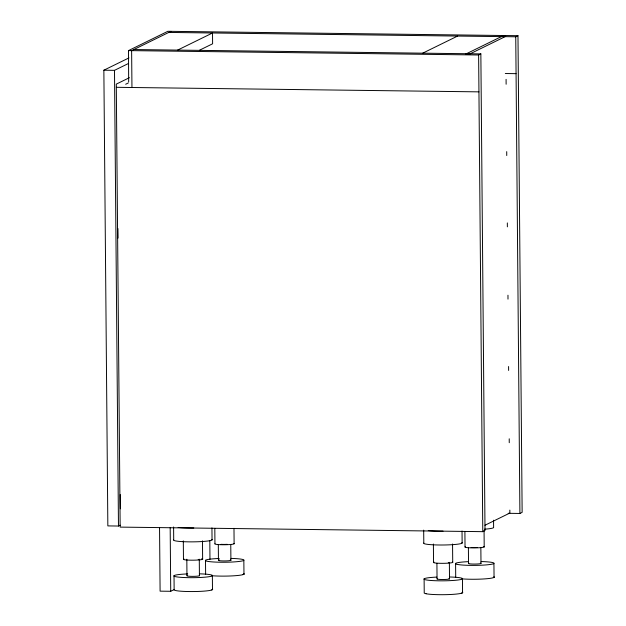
<?xml version="1.0" encoding="UTF-8"?>
<svg xmlns="http://www.w3.org/2000/svg" width="626" height="626" viewBox="0 0 626 626"><rect width="100%" height="100%" fill="white"/><g stroke="black" fill="none" stroke-linecap="round" stroke-linejoin="round"><path stroke-width="0.94" d="M128.666 81.928L128.502 50.596L167.854 31.3L517.976 35.698L522.139 512.365L519.909 513.461L508.179 513.312M212.363 575.709L212.48 589.575L211.737 589.942M243.843 560.278L243.968 574.144L243.217 574.512M462.45 578.854L462.567 592.72L461.816 593.088M493.93 563.416L494.055 577.282L493.304 577.649M170.984 31.339L131.624 50.636L131.953 87.499M120.2 525.183L118.471 526.036L107.844 525.903L103.861 70.206L128.972 57.897M103.861 70.206L114.495 70.339L128.346 63.547M177.62 50.096L212.519 32.982L212.613 43.789L199.522 50.205M129.41 77.694L116.287 84.127L120.161 527.108L482.779 531.662L485.009 530.574L480.854 53.899L133.854 49.54M125.669 84.244L128.291 82.953M422.707 53.171L457.598 36.065M128.502 50.596L478.624 54.994L480.854 53.899M168.754 32.435L515.746 36.793L517.976 35.698M159.544 527.601L160.099 591.155L170.726 591.288L174.224 589.575M212.48 589.575L211.447 590.083A19.218 1.941 -0.5 0 1 194.357 591.539A19.218 1.941 -0.5 0 1 175.922 590.6L174.419 590.122A19.273 1.948 -0.5 0 1 174.138 589.614L174.028 575.748M242.927 574.645L243.968 574.144M484.962 525.253L509.869 513.038L509.838 510.112M461.534 593.229L462.567 592.72M494.055 577.282L493.014 577.79A19.218 1.941 -0.5 0 1 462.011 578.87M505.315 73.524L516.067 73.657M116.319 87.304L478.945 91.858M424.115 578.893L424.232 592.759A19.273 1.948 -0.5 0 0 424.53 593.268L426.063 593.738M515.746 36.793L519.909 513.461M506.082 79.346L506.129 84.236M506.716 151.633L506.747 155.538M507.334 222.934L507.373 226.839M507.968 295.214L507.999 299.126M508.586 366.523L508.625 370.428M509.22 438.803L509.251 442.707M493.554 520.198L493.617 527.593A19.273 1.948 -0.5 0 1 484.516 529.189M484.062 530.496L484.203 546.913M478.624 54.994L482.779 531.662M480.854 547.883L480.995 563.431M468.397 547.899L468.53 563.447M464.899 531.482L465.032 546.928M462.027 531.012L462.137 543.032M455.595 563.455L455.712 577.321M452.559 544.002L452.723 562.344M449.366 562.351L449.507 578.87M436.917 563.337L437.05 578.878M433.388 544.025L433.552 562.367M423.685 530.128L423.802 543.071M233.983 528.321L234.116 543.767M230.767 544.745L230.908 560.286M218.31 544.753L218.443 560.301M214.812 528.344L214.945 543.791M211.94 527.867L212.05 539.886M209.812 540.707L209.968 559.284M205.508 560.317L205.625 574.183M202.472 540.864L202.636 559.206M199.279 559.206L199.42 575.724M186.822 559.221L186.963 575.74M183.308 540.88L183.465 559.221M173.598 526.982L173.715 539.925M170.178 527.734L170.726 591.288M117.915 228.553L118.001 238.083M120.239 494.532L120.364 508.828M114.495 70.339L118.471 526.036M480.4 563.11A6.268 0.634 -0.5 0 1 475.111 564.065A6.268 0.634 -0.5 0 1 468.851 563.283M483.295 546.42A9.64 0.97 -0.5 0 1 475.157 547.891A9.64 0.97 -0.5 0 1 465.525 546.678M493.883 576.773A19.273 1.948 -0.5 0 1 494.149 577.282M481.136 561.545A19.273 1.948 -0.5 0 1 490.283 564.456A19.273 1.948 -0.5 0 1 459.281 564.73A19.273 1.948 -0.5 0 1 468.326 561.655M477.317 547.468A6.268 0.634 -0.5 0 1 471.096 547.476M448.92 578.549A6.268 0.634 -0.5 0 1 443.631 579.504A6.268 0.634 -0.5 0 1 437.371 578.714M449.045 562.516A6.268 0.634 -0.5 0 1 448.302 562.672M452.606 562.093A9.64 0.97 -0.5 0 1 442.41 563.337A9.64 0.97 -0.5 0 1 434.045 562.109M461.902 542.523A19.273 1.948 -0.5 0 1 444.053 544.988A19.273 1.948 -0.5 0 1 423.747 543.071M462.403 592.212A19.273 1.948 -0.5 0 1 462.669 592.72M449.656 576.984A19.273 1.948 -0.5 0 1 458.803 579.895A19.273 1.948 -0.5 0 1 427.801 580.169A19.273 1.948 -0.5 0 1 436.838 577.094M461.511 593.229A19.218 1.941 -0.5 0 1 444.444 594.684A19.218 1.941 -0.5 0 1 426.001 593.738M443.036 531.13A19.273 1.948 -0.5 0 1 428.254 530.582M199.35 575.56A6.268 0.634 -0.5 0 1 192.722 576.366A6.268 0.634 -0.5 0 1 187.284 575.576M198.958 559.37A6.268 0.634 -0.5 0 1 198.215 559.527M201.728 558.713A9.64 0.97 -0.5 0 1 193.59 560.184A9.64 0.97 -0.5 0 1 183.958 558.971M211.815 539.377A19.273 1.948 -0.5 0 1 193.966 541.842A19.273 1.948 -0.5 0 1 173.66 539.925M212.316 589.066A19.273 1.948 -0.5 0 1 212.582 589.575M199.569 573.839A19.273 1.948 -0.5 0 1 208.513 576.781A19.273 1.948 -0.5 0 1 177.322 576.976A19.273 1.948 -0.5 0 1 187.714 573.909M193.794 527.976A19.273 1.948 -0.5 0 1 178.167 527.436M230.313 559.973A6.268 0.634 -0.5 0 1 228.334 560.779A6.268 0.634 -0.5 0 1 220.297 560.786A6.268 0.634 -0.5 0 1 219.515 559.98M233.999 543.517A9.64 0.97 -0.5 0 1 225.078 544.745A9.64 0.97 -0.5 0 1 214.921 543.791M243.796 573.627A19.273 1.948 -0.5 0 1 244.062 574.144M231.049 558.4A19.273 1.948 -0.5 0 1 239.993 561.342A19.273 1.948 -0.5 0 1 208.802 561.538A19.273 1.948 -0.5 0 1 219.202 558.478M242.904 574.645A19.218 1.941 -0.5 0 1 211.924 575.732M227.23 544.323A6.268 0.634 -0.5 0 1 221.009 544.33M501.958 36.324L465.885 54.008L469.633 54.055L505.706 36.371L501.958 36.324"/></g></svg>
